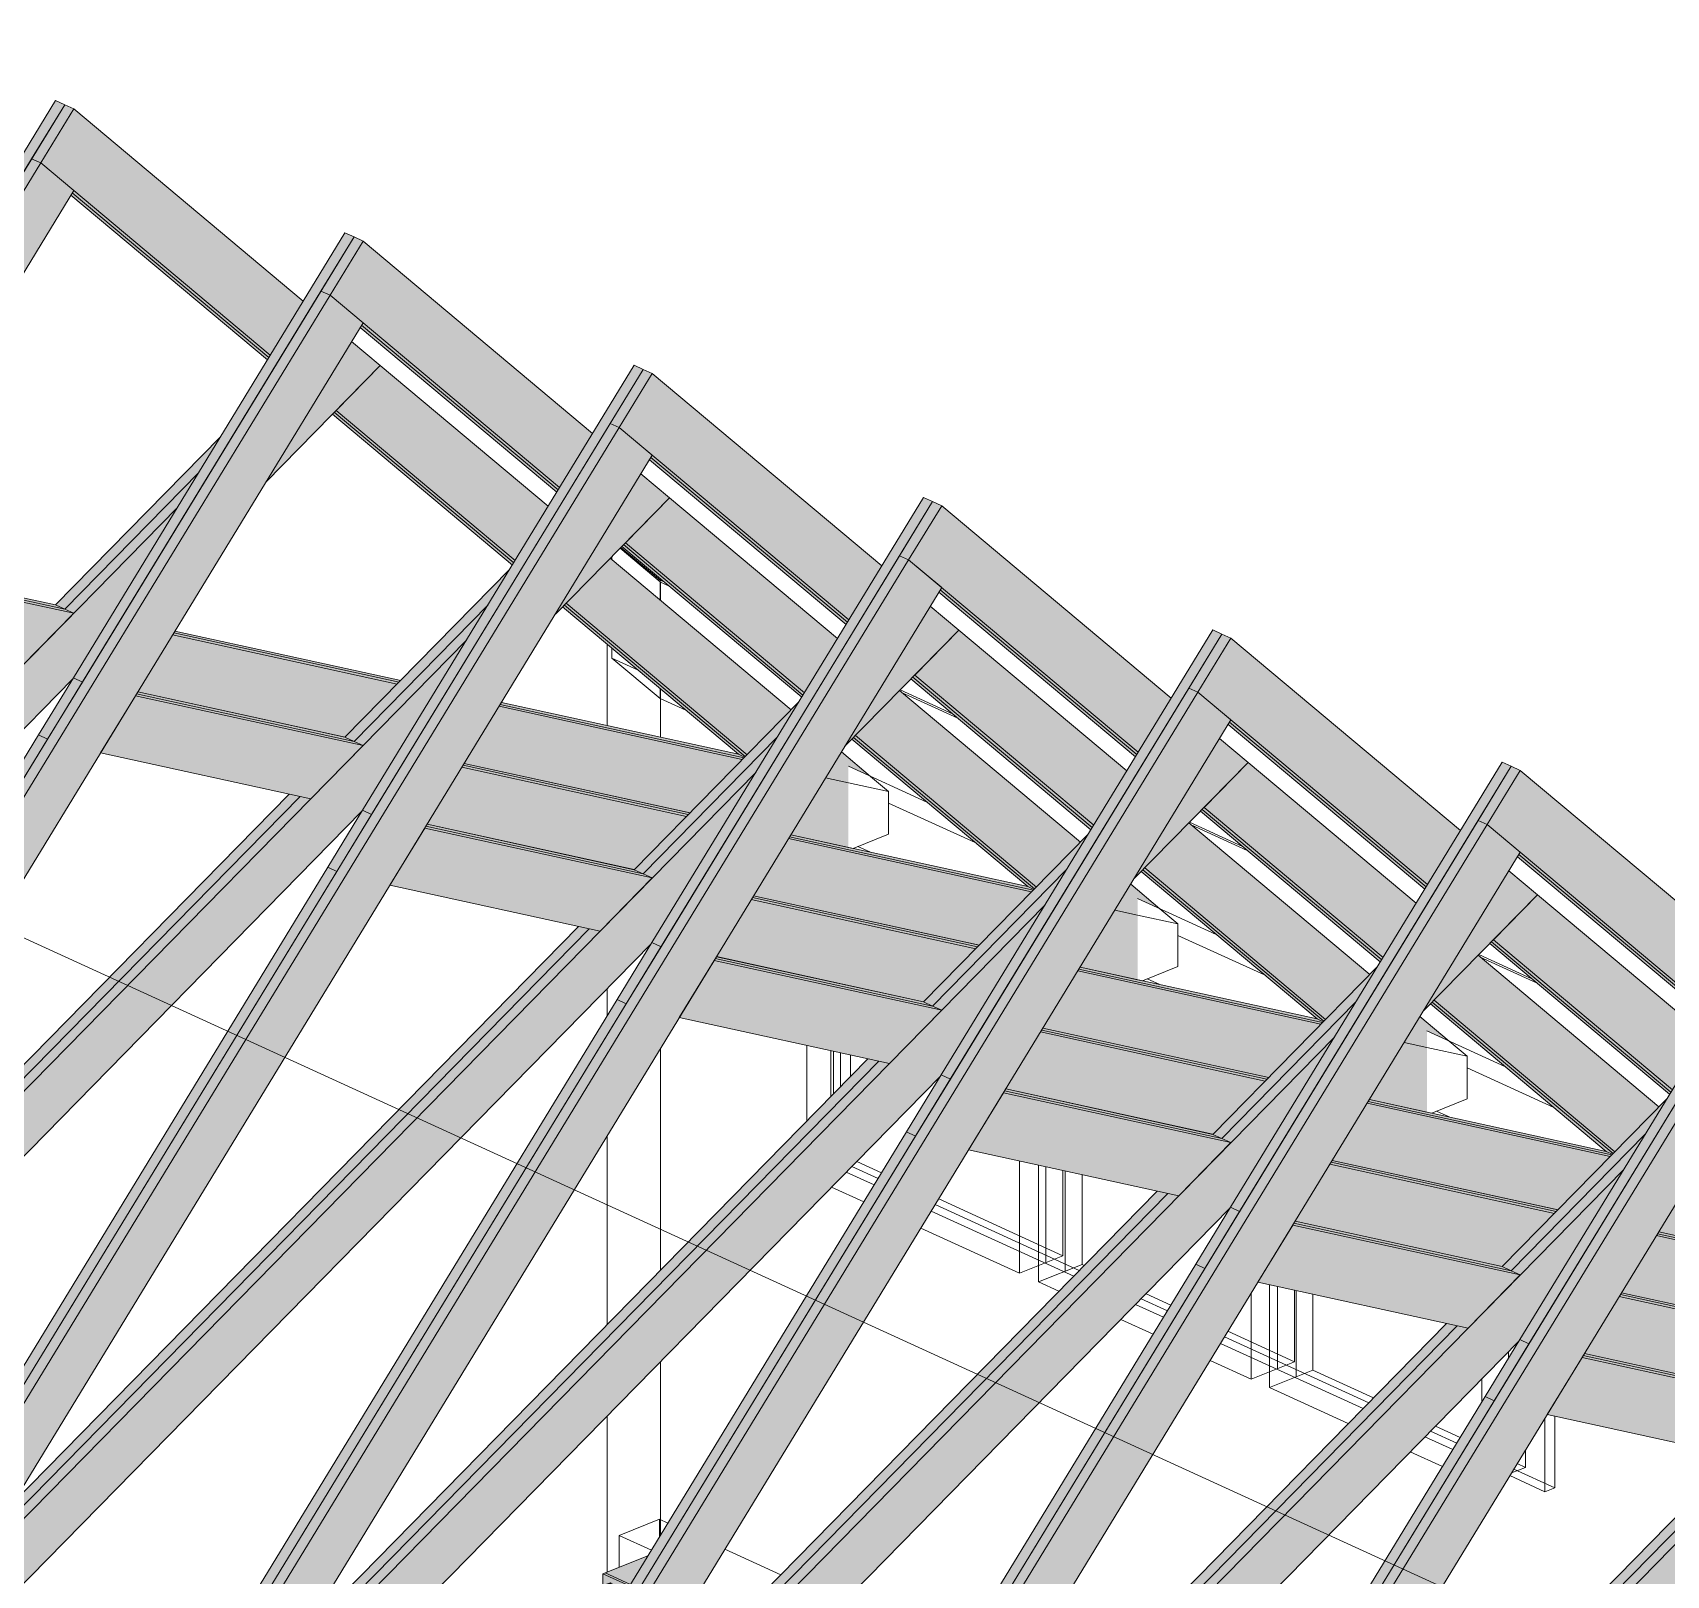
# Model space of a CAD drawing. Header units: inches. Extents: x -8719 to -3484, y -2874 to 4085.
# Drawn here: x -4150.6 to -3965.5, y 3571 to 3745.8 of the extents above; entities that cross this region are included whole.
import ezdxf

# ---------------------------------------------------------------- set-up
doc = ezdxf.new("R2010")
doc.units = ezdxf.units.IN
doc.header["$MEASUREMENT"] = 0
for name, color, linetype, lineweight in [('A-GENM', 5, 'Continuous', 9), ('G-ANNO-SYMB', 111, 'Continuous', 9), ('I-WALL', 2, 'Continuous', 13), ('S-BEAM', 12, 'Continuous', 9), ('S-BEAM-3', 193, 'Continuous', 9), ('S-FSTN', 2, 'Continuous', 9)]:
    doc.layers.add(name, color=color, linetype=linetype, lineweight=lineweight)

# ---------------------------------------------------------------- blocks, each defined once
blk = doc.blocks.new('Truss - Truss-2014843-STRUCTURAL - 3D - SOUTHWEST')
at = {"layer": 'S-BEAM-3'}
for points in [[(4528.72, 3687.23), (4559.51, 3737.66), (4558.48, 3738.13), (4527.7, 3687.7), (4528.35, 3687.4)], [(4556.79, 3731.06), (4560.53, 3737.19), (4559.51, 3737.66), (4555.76, 3731.53), (4556.31, 3731.28)], [(4478.69, 3603.14), (4556.79, 3731.06), (4555.76, 3731.53), (4477.66, 3603.61)], [(4483.11, 3601.11), (4560.53, 3727.92), (4556.79, 3731.06), (4478.69, 3603.14), (4483.09, 3601.12)], [(4582.65, 3709.01), (4582.81, 3709.27), (4560.53, 3727.92), (4560.38, 3727.66), (4579.79, 3711.4)], [(4559.51, 3680.5), (4574.7, 3695.98), (4577.14, 3699.98), (4558.48, 3680.97), (4558.92, 3680.77)], [(4524.78, 3680.77), (4528.72, 3687.23), (4527.7, 3687.7), (4523.75, 3681.24)], [(4560.53, 3680.03), (4559.51, 3680.5), (4534.87, 3685.89), (4534.74, 3685.67), (4560.49, 3680.04)], [(4477.66, 3603.61), (4524.78, 3680.77), (4523.75, 3681.24), (4476.64, 3604.07)], [(4485.6, 3605.18), (4553.39, 3674.27), (4552.17, 3674.54), (4488.04, 3609.19), (4487.61, 3608.48)]]:
    blk.add_hatch(color=256, dxfattribs=at).paths.add_polyline_path(points, flags=0)
h = blk.add_hatch(color=256, dxfattribs=at)
h.paths.add_polyline_path([(4648.33, 3660.83), (4648.33, 3662.7), (4650.85, 3661.54), (4647.54, 3664.32), (4645.75, 3661.39), (4647.41, 3661.03)], flags=0)
h.paths.add_polyline_path([(4636.85, 3664), (4641.84, 3669.09), (4621.34, 3686.26), (4616.35, 3681.17), (4636.6, 3664.21)], flags=0)
h.paths.add_polyline_path([(4610.56, 3686.02), (4614.31, 3692.15), (4595.26, 3708.1), (4590.27, 3703.01), (4604.23, 3691.32)], flags=0)
h.paths.add_polyline_path([(4582.81, 3709.27), (4586.55, 3715.4), (4560.53, 3737.19), (4556.79, 3731.06), (4580.25, 3711.4)], flags=0)
h = blk.add_hatch(color=256, dxfattribs=at)
h.paths.add_polyline_path([(4636.57, 3663.72), (4636.64, 3663.79), (4616.14, 3680.96), (4615.93, 3680.75), (4635.87, 3664.05), (4636.52, 3663.74)], flags=0)
h.paths.add_polyline_path([(4610.25, 3685.5), (4610.4, 3685.76), (4590.06, 3702.8), (4589.85, 3702.58), (4603.3, 3691.32)], flags=0)
h.paths.add_polyline_path([(4582.49, 3708.75), (4582.65, 3709.01), (4560.38, 3727.66), (4560.22, 3727.41), (4579.32, 3711.4)], flags=0)
h = blk.add_hatch(color=256, dxfattribs=at)
h.paths.add_polyline_path([(4488.06, 3598.85), (4560.53, 3672.78), (4572.25, 3691.98), (4483.11, 3601.11)], flags=0)
h.paths.add_polyline_path([(4582.33, 3694.91), (4595.26, 3708.1), (4592.03, 3710.81), (4583.56, 3696.94)], flags=0)
h = blk.add_hatch(color=256, dxfattribs=at)
h.paths.add_polyline_path([(4636.64, 3663.79), (4636.85, 3664), (4616.35, 3681.17), (4616.14, 3680.96), (4636.13, 3664.21)], flags=0)
h.paths.add_polyline_path([(4610.4, 3685.76), (4610.56, 3686.02), (4590.27, 3703.01), (4590.06, 3702.8), (4603.76, 3691.32)], flags=0)
h = blk.add_hatch(color=256, dxfattribs=at)
h.paths.add_polyline_path([(4483.15, 3601.18), (4554.61, 3674), (4553.39, 3674.27), (4485.6, 3605.18), (4483.44, 3601.65)], flags=0)
h.paths.add_polyline_path([(4560.53, 3680.03), (4572.25, 3691.98), (4574.7, 3695.98), (4559.51, 3680.5), (4560.49, 3680.05)], flags=0)
h = blk.add_hatch(color=256, dxfattribs=at)
h.paths.add_polyline_path([(4648.33, 3653.5), (4648.33, 3660.83), (4645.75, 3661.39), (4641.81, 3654.93), (4648.29, 3653.51)], flags=0)
h.paths.add_polyline_path([(4630.39, 3657.43), (4636.31, 3663.46), (4608.75, 3669.49), (4604.8, 3663.02), (4629.07, 3657.72)], flags=0)
h.paths.add_polyline_path([(4591.28, 3665.98), (4597.2, 3672.01), (4571.74, 3677.58), (4567.8, 3671.12), (4591.28, 3665.98)], flags=0)
h.paths.add_polyline_path([(4554.61, 3674), (4560.49, 3680.04), (4534.74, 3685.67), (4530.79, 3679.21), (4553.39, 3674.27)], flags=0)
h = blk.add_hatch(color=256, dxfattribs=at)
h.paths.add_polyline_path([(4636.51, 3663.66), (4636.52, 3663.74), (4635.87, 3664.05), (4609.01, 3669.92), (4608.88, 3669.7), (4636.26, 3663.71)], flags=0)
h.paths.add_polyline_path([(4597.4, 3672.21), (4597.59, 3672.42), (4572.01, 3678.01), (4571.88, 3677.8), (4597.28, 3672.24)], flags=0)
h.paths.add_polyline_path([(4559.51, 3680.5), (4558.48, 3680.97), (4535, 3686.11), (4534.87, 3685.89), (4558.48, 3680.73)], flags=0)
h = blk.add_hatch(color=256, dxfattribs=at)
h.paths.add_polyline_path([(4636.31, 3663.46), (4636.51, 3663.66), (4608.88, 3669.7), (4608.75, 3669.49), (4635.66, 3663.6)], flags=0)
h.paths.add_polyline_path([(4597.2, 3672.01), (4597.4, 3672.21), (4571.88, 3677.8), (4571.74, 3677.58), (4596.16, 3672.24)], flags=0)
at = {"layer": 'S-BEAM'}
for p, q in [((4527.7, 3687.7), (4558.48, 3738.13)), ((4559.51, 3737.66), (4528.72, 3687.23)), ((4555.76, 3731.53), (4559.51, 3737.66)), ((4560.53, 3737.19), (4556.79, 3731.06)), ((4559.51, 3737.66), (4558.48, 3738.13)), ((4559.51, 3737.66), (4560.53, 3737.19)), ((4586.55, 3715.4), (4560.53, 3737.19)), ((4477.66, 3603.61), (4555.76, 3731.53)), ((4556.79, 3731.06), (4478.69, 3603.14)), ((4556.79, 3731.06), (4555.76, 3731.53)), ((4556.79, 3731.06), (4555.76, 3731.53)), ((4560.53, 3727.92), (4556.79, 3731.06)), ((4556.79, 3731.06), (4582.81, 3709.27)), ((4483.11, 3601.11), (4560.53, 3727.92)), ((4582.49, 3708.75), (4560.22, 3727.41)), ((4582.65, 3709.01), (4560.37, 3727.67)), ((4560.37, 3727.67), (4582.65, 3709.01)), ((4595.26, 3708.1), (4592.03, 3710.81)), ((4582.33, 3694.91), (4595.26, 3708.1)), ((4595.26, 3708.1), (4590.27, 3703.01)), ((4614.31, 3692.15), (4595.26, 3708.1)), ((4610.25, 3685.5), (4589.85, 3702.58)), ((4610.4, 3685.76), (4590.06, 3702.8)), ((4590.06, 3702.8), (4610.4, 3685.76)), ((4590.27, 3703.01), (4610.56, 3686.02)), ((4558.48, 3680.97), (4577.14, 3699.98)), ((4559.51, 3680.5), (4574.7, 3695.98)), ((4574.7, 3695.98), (4559.51, 3680.5)), ((4572.25, 3691.98), (4483.15, 3601.18)), ((4523.75, 3681.24), (4527.7, 3687.7)), ((4528.72, 3687.23), (4524.78, 3680.77)), ((4528.72, 3687.23), (4527.7, 3687.7)), ((4527.7, 3687.7), (4528.72, 3687.23)), ((4534.74, 3685.67), (4530.79, 3679.21)), ((4560.53, 3680.03), (4534.74, 3685.67)), ((4559.51, 3680.5), (4534.87, 3685.89)), ((4534.87, 3685.89), (4559.51, 3680.5)), ((4535, 3686.11), (4558.48, 3680.97)), ((4641.84, 3669.09), (4621.34, 3686.26)), ((4476.64, 3604.07), (4523.75, 3681.24)), ((4523.75, 3681.24), (4524.78, 3680.77)), ((4524.78, 3680.77), (4523.75, 3681.24)), ((4616.35, 3681.17), (4636.85, 3664)), ((4524.78, 3680.77), (4477.66, 3603.61)), ((4530.79, 3679.21), (4554.61, 3674)), ((4554.61, 3674), (4560.53, 3680.03)), ((4559.51, 3680.5), (4558.48, 3680.97)), ((4559.51, 3680.5), (4560.53, 3680.03)), ((4635.87, 3664.05), (4615.93, 3680.75)), ((4636.64, 3663.79), (4616.14, 3680.96)), ((4616.14, 3680.96), (4636.64, 3663.79)), ((4597.2, 3672.01), (4571.74, 3677.58)), ((4597.4, 3672.21), (4571.88, 3677.8)), ((4571.88, 3677.8), (4597.4, 3672.21)), ((4572.01, 3678.01), (4597.59, 3672.42)), ((4485.6, 3605.18), (4553.39, 3674.27)), ((4553.39, 3674.27), (4485.6, 3605.18)), ((4488.04, 3609.19), (4552.17, 3674.54)), ((4488.06, 3598.85), (4560.41, 3672.58)), ((4567.8, 3671.12), (4591.28, 3665.98)), ((4636.31, 3663.46), (4608.75, 3669.49)), ((4636.51, 3663.66), (4608.88, 3669.7)), ((4608.88, 3669.7), (4636.51, 3663.66)), ((4609.01, 3669.92), (4635.87, 3664.05)), ((4604.8, 3663.02), (4630.39, 3657.43)), ((4636.57, 3663.72), (4635.87, 3664.05)), ((4650.85, 3661.54), (4647.54, 3664.32)), ((4645.75, 3661.39), (4648.33, 3660.83)), ((4648.33, 3660.83), (4645.75, 3661.39)), ((4648.33, 3660.83), (4652.89, 3659.83)), ((4652.89, 3659.83), (4648.33, 3660.83)), ((4652.89, 3659.83), (4650.85, 3661.54)), ((4652.89, 3654.99), (4652.89, 3659.83)), ((4641.81, 3654.93), (4648.33, 3653.5)), ((4648.33, 3653.5), (4648.87, 3653.38)), ((4648.87, 3653.38), (4652.89, 3654.99))]:
    blk.add_line(p, q, dxfattribs=at)
blk = doc.blocks.new('Truss - Truss-V594-STRUCTURAL - 3D - SOUTHWEST')
at = {"layer": 'S-BEAM-3'}
for points in [[(4627.1, 3642.25), (4657.88, 3692.68), (4656.86, 3693.14), (4626.1, 3642.71)], [(4655.16, 3686.08), (4658.91, 3692.21), (4657.88, 3692.68), (4654.14, 3686.54), (4654.69, 3686.29)], [(4577.06, 3558.16), (4655.16, 3686.08), (4654.14, 3686.54), (4576.04, 3558.62)], [(4581.49, 3556.13), (4658.91, 3682.94), (4655.16, 3686.08), (4577.06, 3558.16), (4581.47, 3556.14)], [(4681.03, 3664.02), (4681.18, 3664.28), (4658.91, 3682.94), (4658.75, 3682.68), (4678.16, 3666.42)], [(4657.88, 3635.52), (4673.07, 3651), (4675.52, 3655), (4656.86, 3635.99)], [(4623.15, 3635.79), (4627.1, 3642.25), (4626.07, 3642.72), (4622.13, 3636.26), (4622.37, 3636.15)], [(4658.91, 3635.05), (4657.88, 3635.52), (4633.25, 3640.91), (4633.11, 3640.69), (4658.86, 3635.06)], [(4576.04, 3558.62), (4623.15, 3635.79), (4622.13, 3636.26), (4575.01, 3559.09)], [(4583.97, 3560.2), (4651.77, 3629.29), (4650.54, 3629.55), (4586.42, 3564.2), (4584.47, 3561.01)]]:
    blk.add_hatch(color=256, dxfattribs=at).paths.add_polyline_path(points, flags=0)
h = blk.add_hatch(color=256, dxfattribs=at)
h.paths.add_polyline_path([(4746.7, 3615.85), (4746.7, 3617.71), (4749.22, 3616.56), (4745.91, 3619.33), (4744.13, 3616.41), (4745.79, 3616.05)], flags=0)
h.paths.add_polyline_path([(4735.22, 3619.02), (4740.21, 3624.11), (4719.71, 3641.28), (4714.72, 3636.19), (4734.97, 3619.23)], flags=0)
h.paths.add_polyline_path([(4708.94, 3641.04), (4712.68, 3647.17), (4693.64, 3663.12), (4688.65, 3658.03), (4702.6, 3646.34)], flags=0)
h.paths.add_polyline_path([(4681.18, 3664.28), (4684.93, 3670.41), (4658.91, 3692.21), (4655.16, 3686.08), (4678.63, 3666.42)], flags=0)
h = blk.add_hatch(color=256, dxfattribs=at)
h.paths.add_polyline_path([(4734.94, 3618.74), (4735.01, 3618.81), (4714.51, 3635.98), (4714.3, 3635.76), (4734.24, 3619.06), (4734.9, 3618.76)], flags=0)
h.paths.add_polyline_path([(4708.62, 3640.52), (4708.78, 3640.78), (4688.43, 3657.81), (4688.23, 3657.6), (4702.47, 3645.67)], flags=0)
h.paths.add_polyline_path([(4680.87, 3663.77), (4681.03, 3664.02), (4658.75, 3682.68), (4658.59, 3682.42), (4677.7, 3666.42)], flags=0)
h = blk.add_hatch(color=256, dxfattribs=at)
h.paths.add_polyline_path([(4586.43, 3553.87), (4658.91, 3627.8), (4670.63, 3646.99), (4581.49, 3556.13), (4584.47, 3554.77)], flags=0)
h.paths.add_polyline_path([(4680.7, 3649.93), (4693.64, 3663.12), (4690.41, 3665.83), (4681.94, 3651.96)], flags=0)
h = blk.add_hatch(color=256, dxfattribs=at)
h.paths.add_polyline_path([(4735.01, 3618.81), (4735.22, 3619.02), (4714.72, 3636.19), (4714.51, 3635.98), (4734.51, 3619.23)], flags=0)
h.paths.add_polyline_path([(4708.78, 3640.78), (4708.94, 3641.04), (4688.65, 3658.03), (4688.45, 3657.81), (4702.14, 3646.34)], flags=0)
h = blk.add_hatch(color=256, dxfattribs=at)
h.paths.add_polyline_path([(4581.53, 3556.2), (4652.99, 3629.02), (4651.77, 3629.29), (4583.97, 3560.2), (4581.81, 3556.66)], flags=0)
h.paths.add_polyline_path([(4658.91, 3635.05), (4670.63, 3646.99), (4673.07, 3651), (4657.88, 3635.52), (4658.86, 3635.07)], flags=0)
h = blk.add_hatch(color=256, dxfattribs=at)
h.paths.add_polyline_path([(4746.7, 3608.52), (4746.7, 3615.85), (4744.13, 3616.41), (4740.18, 3609.95), (4746.66, 3608.53)], flags=0)
h.paths.add_polyline_path([(4728.77, 3612.44), (4734.69, 3618.48), (4707.12, 3624.51), (4703.18, 3618.04), (4726.43, 3612.96)], flags=0)
h.paths.add_polyline_path([(4689.66, 3621), (4695.57, 3627.03), (4670.12, 3632.6), (4666.17, 3626.13), (4689.65, 3621)], flags=0)
h.paths.add_polyline_path([(4652.99, 3629.02), (4658.86, 3635.06), (4633.11, 3640.69), (4629.17, 3634.23), (4651.77, 3629.29)], flags=0)
h = blk.add_hatch(color=256, dxfattribs=at)
h.paths.add_polyline_path([(4734.88, 3618.68), (4734.9, 3618.76), (4734.24, 3619.06), (4707.39, 3624.94), (4707.25, 3624.72), (4734.63, 3618.73)], flags=0)
h.paths.add_polyline_path([(4695.77, 3627.23), (4695.97, 3627.43), (4670.38, 3633.03), (4670.25, 3632.81), (4692.68, 3627.91)], flags=0)
h.paths.add_polyline_path([(4657.88, 3635.52), (4656.86, 3635.99), (4633.38, 3641.12), (4633.25, 3640.91), (4656.86, 3635.74)], flags=0)
h = blk.add_hatch(color=256, dxfattribs=at)
h.paths.add_polyline_path([(4734.69, 3618.48), (4734.88, 3618.68), (4707.25, 3624.72), (4707.12, 3624.51), (4733.38, 3618.76)], flags=0)
h.paths.add_polyline_path([(4695.57, 3627.03), (4695.77, 3627.23), (4670.25, 3632.81), (4670.12, 3632.6), (4692.68, 3627.66)], flags=0)
at = {"layer": 'S-BEAM'}
for p, q in [((4626.07, 3642.72), (4656.86, 3693.14)), ((4657.88, 3692.68), (4627.1, 3642.25)), ((4654.14, 3686.54), (4657.88, 3692.68)), ((4658.91, 3692.21), (4655.16, 3686.08)), ((4657.88, 3692.68), (4656.86, 3693.14)), ((4657.88, 3692.68), (4658.91, 3692.21)), ((4684.93, 3670.41), (4658.91, 3692.21)), ((4576.04, 3558.62), (4654.14, 3686.54)), ((4655.16, 3686.08), (4577.06, 3558.16)), ((4655.16, 3686.08), (4654.14, 3686.54)), ((4655.16, 3686.08), (4654.14, 3686.54)), ((4658.91, 3682.94), (4655.16, 3686.08)), ((4655.16, 3686.08), (4681.18, 3664.28)), ((4581.49, 3556.13), (4658.91, 3682.94)), ((4680.87, 3663.77), (4658.59, 3682.42)), ((4681.03, 3664.02), (4658.74, 3682.69)), ((4658.74, 3682.69), (4681.03, 3664.02)), ((4693.64, 3663.12), (4690.41, 3665.83)), ((4680.7, 3649.93), (4693.64, 3663.12)), ((4693.64, 3663.12), (4688.65, 3658.03)), ((4712.68, 3647.17), (4693.64, 3663.12)), ((4708.62, 3640.52), (4688.23, 3657.6)), ((4708.78, 3640.78), (4688.45, 3657.81)), ((4688.45, 3657.81), (4708.78, 3640.78)), ((4688.65, 3658.03), (4708.94, 3641.04)), ((4656.86, 3635.99), (4675.52, 3655)), ((4657.88, 3635.52), (4673.07, 3651)), ((4673.07, 3651), (4657.88, 3635.52)), ((4670.63, 3646.99), (4581.53, 3556.2)), ((4622.13, 3636.26), (4626.07, 3642.72)), ((4627.1, 3642.25), (4623.15, 3635.79)), ((4627.1, 3642.25), (4626.07, 3642.72)), ((4626.07, 3642.72), (4627.1, 3642.25)), ((4633.11, 3640.69), (4629.17, 3634.23)), ((4658.91, 3635.05), (4633.11, 3640.69)), ((4657.88, 3635.52), (4633.25, 3640.91)), ((4633.25, 3640.91), (4657.88, 3635.52)), ((4633.38, 3641.12), (4656.86, 3635.99)), ((4740.21, 3624.11), (4719.71, 3641.28)), ((4575.01, 3559.09), (4622.13, 3636.26)), ((4623.15, 3635.79), (4576.04, 3558.62)), ((4622.13, 3636.26), (4623.15, 3635.79)), ((4623.15, 3635.79), (4622.13, 3636.26)), ((4652.99, 3629.02), (4658.91, 3635.05)), ((4657.88, 3635.52), (4656.86, 3635.99)), ((4657.88, 3635.52), (4658.91, 3635.05)), ((4734.24, 3619.06), (4714.3, 3635.76)), ((4735.01, 3618.81), (4714.51, 3635.98)), ((4714.51, 3635.98), (4735.01, 3618.81)), ((4714.72, 3636.19), (4735.22, 3619.02)), ((4629.17, 3634.23), (4652.99, 3629.02)), ((4670.38, 3633.03), (4695.97, 3627.43)), ((4695.57, 3627.03), (4670.12, 3632.6)), ((4695.77, 3627.23), (4670.25, 3632.81)), ((4670.25, 3632.81), (4695.77, 3627.23)), ((4583.97, 3560.2), (4651.77, 3629.29)), ((4651.77, 3629.29), (4583.97, 3560.2)), ((4586.42, 3564.2), (4650.54, 3629.55)), ((4586.43, 3553.87), (4658.79, 3627.6)), ((4666.17, 3626.13), (4689.65, 3621)), ((4734.69, 3618.48), (4707.12, 3624.51)), ((4734.88, 3618.68), (4707.25, 3624.72)), ((4707.25, 3624.72), (4734.88, 3618.68)), ((4707.39, 3624.94), (4734.24, 3619.06)), ((4734.94, 3618.74), (4734.24, 3619.06)), ((4703.18, 3618.04), (4728.77, 3612.44)), ((4740.18, 3609.95), (4746.7, 3608.52))]:
    blk.add_line(p, q, dxfattribs=at)
blk = doc.blocks.new('Truss - Truss-V595-STRUCTURAL - 3D - SOUTHWEST')
at = {"layer": 'S-BEAM-3'}
for points in [[(4659.89, 3627.26), (4690.67, 3677.68), (4689.63, 3678.11), (4658.9, 3627.71)], [(4687.96, 3671.08), (4691.7, 3677.21), (4690.67, 3677.68), (4686.93, 3671.55), (4687.48, 3671.3)], [(4713.82, 3649.03), (4713.97, 3649.29), (4691.7, 3667.95), (4691.54, 3667.69), (4710.95, 3651.43)], [(4690.67, 3620.53), (4705.86, 3636), (4708.31, 3640.01), (4689.65, 3620.99), (4690.08, 3620.79)], [(4655.94, 3620.79), (4659.89, 3627.26), (4658.86, 3627.73), (4654.92, 3621.26)], [(4691.7, 3620.06), (4690.67, 3620.53), (4666.04, 3625.91), (4665.91, 3625.7), (4691.66, 3620.07)], [(4616.76, 3545.21), (4684.56, 3614.29), (4683.34, 3614.56), (4619.21, 3549.21), (4617.81, 3546.92)]]:
    blk.add_hatch(color=256, dxfattribs=at).paths.add_polyline_path(points, flags=0)
h = blk.add_hatch(color=256, dxfattribs=at)
h.paths.add_polyline_path([(4779.49, 3600.85), (4779.49, 3602.72), (4782.01, 3601.57), (4778.7, 3604.34), (4776.92, 3601.42), (4778.58, 3601.05)], flags=0)
h.paths.add_polyline_path([(4768.01, 3604.03), (4773, 3609.11), (4752.51, 3626.28), (4747.51, 3621.2), (4767.76, 3604.24)], flags=0)
h.paths.add_polyline_path([(4741.73, 3626.04), (4745.47, 3632.17), (4726.43, 3648.12), (4721.44, 3643.04), (4734.84, 3631.82)], flags=0)
h.paths.add_polyline_path([(4713.97, 3649.29), (4717.72, 3655.42), (4691.7, 3677.21), (4687.96, 3671.08), (4711.42, 3651.43)], flags=0)
h = blk.add_hatch(color=256, dxfattribs=at)
h.paths.add_polyline_path([(4599.34, 3525.94), (4602.14, 3530.52), (4601.17, 3531.07), (4598.32, 3526.41)], flags=0)
h.paths.add_polyline_path([(4604.38, 3534.19), (4687.96, 3671.08), (4686.93, 3671.55), (4603.36, 3534.66)], flags=0)
h = blk.add_hatch(color=256, dxfattribs=at)
h.paths.add_polyline_path([(4600.33, 3523.6), (4599.34, 3524.16), (4599.34, 3524.02)], flags=0)
h.paths.add_polyline_path([(4599.34, 3524.77), (4600.36, 3524.77), (4600.21, 3524.88), (4600.38, 3524.95), (4599.98, 3525.33), (4599.98, 3526.03), (4602.57, 3530.28), (4602.14, 3530.52), (4599.34, 3525.94), (4599.34, 3525.59)], flags=0)
h.paths.add_polyline_path([(4608.8, 3532.17), (4691.7, 3667.95), (4687.96, 3671.08), (4604.38, 3534.19), (4606.96, 3533.01)], flags=0)
h = blk.add_hatch(color=256, dxfattribs=at)
h.paths.add_polyline_path([(4767.74, 3603.75), (4767.8, 3603.81), (4747.3, 3620.98), (4747.09, 3620.77), (4767.03, 3604.07), (4767.69, 3603.77)], flags=0)
h.paths.add_polyline_path([(4741.41, 3625.53), (4741.57, 3625.78), (4721.23, 3642.82), (4721.02, 3642.61), (4739.35, 3627.26)], flags=0)
h.paths.add_polyline_path([(4713.66, 3648.77), (4713.82, 3649.03), (4691.54, 3667.69), (4691.38, 3667.43), (4710.49, 3651.43)], flags=0)
h = blk.add_hatch(color=256, dxfattribs=at)
h.paths.add_polyline_path([(4611.45, 3530.96), (4691.7, 3612.8), (4703.42, 3632), (4614.32, 3541.2), (4608.8, 3532.17), (4608.93, 3532.11)], flags=0)
h.paths.add_polyline_path([(4713.49, 3634.94), (4726.43, 3648.12), (4723.2, 3650.83), (4713.6, 3635.12)], flags=0)
h = blk.add_hatch(color=256, dxfattribs=at)
h.paths.add_polyline_path([(4767.8, 3603.81), (4768.01, 3604.03), (4747.51, 3621.2), (4747.3, 3620.98), (4767.3, 3604.24)], flags=0)
h.paths.add_polyline_path([(4741.57, 3625.78), (4741.73, 3626.04), (4721.44, 3643.04), (4721.23, 3642.82), (4734.37, 3631.82)], flags=0)
h = blk.add_hatch(color=256, dxfattribs=at)
h.paths.add_polyline_path([(4614.32, 3541.2), (4685.78, 3614.02), (4684.56, 3614.29), (4616.76, 3545.21), (4614.6, 3541.67)], flags=0)
h.paths.add_polyline_path([(4691.7, 3620.06), (4703.42, 3632), (4705.86, 3636), (4690.67, 3620.53), (4691.66, 3620.08)], flags=0)
h = blk.add_hatch(color=256, dxfattribs=at)
h.paths.add_polyline_path([(4779.49, 3593.53), (4779.49, 3598.37), (4780.04, 3598.12), (4780.04, 3600.39), (4778.47, 3601.08), (4776.92, 3601.42), (4772.97, 3594.95), (4779.45, 3593.54)], flags=0)
h.paths.add_polyline_path([(4761.56, 3597.45), (4767.48, 3603.48), (4739.91, 3609.51), (4735.97, 3603.05), (4760.24, 3597.74)], flags=0)
h.paths.add_polyline_path([(4722.45, 3606), (4728.37, 3612.04), (4702.91, 3617.6), (4698.96, 3611.14), (4722.44, 3606.01)], flags=0)
h.paths.add_polyline_path([(4685.78, 3614.02), (4691.66, 3620.07), (4665.91, 3625.7), (4661.96, 3619.23), (4684.56, 3614.29)], flags=0)
h = blk.add_hatch(color=256, dxfattribs=at)
h.paths.add_polyline_path([(4767.67, 3603.68), (4767.69, 3603.77), (4767.03, 3604.07), (4740.18, 3609.94), (4740.05, 3609.73), (4767.43, 3603.74)], flags=0)
h.paths.add_polyline_path([(4728.56, 3612.24), (4728.76, 3612.44), (4703.17, 3618.04), (4703.04, 3617.82), (4728.44, 3612.26)], flags=0)
h.paths.add_polyline_path([(4690.67, 3620.53), (4689.65, 3620.99), (4666.17, 3626.13), (4666.04, 3625.91), (4689.65, 3620.75)], flags=0)
h = blk.add_hatch(color=256, dxfattribs=at)
h.paths.add_polyline_path([(4598.32, 3526.41), (4601.17, 3531.07), (4600.19, 3531.63), (4597.29, 3526.88)], flags=0)
h.paths.add_polyline_path([(4603.35, 3534.66), (4655.94, 3620.79), (4654.92, 3621.26), (4602.33, 3535.12)], flags=0)
h = blk.add_hatch(color=256, dxfattribs=at)
h.paths.add_polyline_path([(4767.48, 3603.48), (4767.67, 3603.68), (4740.05, 3609.73), (4739.91, 3609.51), (4766.17, 3603.77)], flags=0)
h.paths.add_polyline_path([(4728.37, 3612.04), (4728.56, 3612.24), (4703.04, 3617.82), (4702.91, 3617.6), (4727.33, 3612.26)], flags=0)
at = {"layer": 'S-BEAM'}
for p, q in [((4658.86, 3627.73), (4689.65, 3678.15)), ((4690.67, 3677.68), (4659.89, 3627.26)), ((4686.93, 3671.55), (4690.67, 3677.68)), ((4690.67, 3677.68), (4689.65, 3678.15)), ((4690.67, 3677.68), (4691.7, 3677.21)), ((4691.7, 3677.21), (4687.96, 3671.08)), ((4717.72, 3655.42), (4691.7, 3677.21)), ((4603.35, 3534.66), (4686.93, 3671.55)), ((4687.96, 3671.08), (4604.38, 3534.19)), ((4687.96, 3671.08), (4686.93, 3671.55)), ((4687.96, 3671.08), (4686.93, 3671.55)), ((4691.7, 3667.95), (4687.96, 3671.08)), ((4687.96, 3671.08), (4713.97, 3649.29)), ((4608.8, 3532.17), (4691.7, 3667.95)), ((4713.66, 3648.77), (4691.38, 3667.43)), ((4713.82, 3649.03), (4691.54, 3667.69)), ((4691.54, 3667.69), (4713.82, 3649.03)), ((4726.43, 3648.12), (4723.2, 3650.83)), ((4713.49, 3634.94), (4726.43, 3648.12)), ((4726.43, 3648.12), (4721.44, 3643.04)), ((4745.47, 3632.17), (4726.43, 3648.12)), ((4741.41, 3625.53), (4721.02, 3642.61)), ((4741.57, 3625.78), (4721.23, 3642.82)), ((4721.23, 3642.82), (4741.57, 3625.78)), ((4721.44, 3643.04), (4741.73, 3626.04)), ((4689.65, 3620.99), (4708.31, 3640.01)), ((4690.67, 3620.53), (4705.86, 3636)), ((4705.86, 3636), (4690.67, 3620.53)), ((4703.42, 3632), (4614.32, 3541.2)), ((4654.92, 3621.26), (4658.86, 3627.73)), ((4659.89, 3627.26), (4658.86, 3627.73)), ((4658.86, 3627.73), (4659.89, 3627.26)), ((4659.89, 3627.26), (4655.94, 3620.79)), ((4665.91, 3625.7), (4661.96, 3619.23)), ((4691.7, 3620.06), (4665.91, 3625.7)), ((4690.67, 3620.53), (4666.04, 3625.91)), ((4666.04, 3625.91), (4690.67, 3620.53)), ((4666.17, 3626.13), (4689.65, 3620.99)), ((4602.33, 3535.13), (4654.92, 3621.26)), ((4655.94, 3620.79), (4603.35, 3534.66)), ((4654.92, 3621.26), (4655.94, 3620.79)), ((4655.94, 3620.79), (4654.92, 3621.26)), ((4685.78, 3614.02), (4691.7, 3620.06)), ((4690.67, 3620.53), (4689.65, 3620.99)), ((4690.67, 3620.53), (4691.7, 3620.06)), ((4661.96, 3619.23), (4685.78, 3614.02)), ((4728.37, 3612.04), (4702.91, 3617.6)), ((4728.56, 3612.24), (4703.04, 3617.82)), ((4703.04, 3617.82), (4728.56, 3612.24)), ((4703.17, 3618.04), (4728.76, 3612.44)), ((4619.21, 3549.21), (4683.34, 3614.56)), ((4611.45, 3530.96), (4691.58, 3612.61)), ((4616.76, 3545.21), (4684.56, 3614.29)), ((4684.56, 3614.29), (4616.76, 3545.21)), ((4698.96, 3611.14), (4722.45, 3606)), ((4767.48, 3603.48), (4739.91, 3609.51)), ((4767.67, 3603.68), (4740.05, 3609.73)), ((4740.05, 3609.73), (4767.67, 3603.68)), ((4740.18, 3609.94), (4767.03, 3604.07)), ((4735.97, 3603.05), (4761.56, 3597.45))]:
    blk.add_line(p, q, dxfattribs=at)
blk = doc.blocks.new('Truss - Truss-V596-STRUCTURAL - 3D - SOUTHWEST')
at = {"layer": 'S-BEAM-3'}
for points in [[(4692.68, 3612.26), (4723.47, 3662.69), (4722.42, 3663.12), (4691.69, 3612.72), (4692.33, 3612.43)], [(4720.75, 3656.09), (4724.49, 3662.22), (4723.47, 3662.69), (4719.72, 3656.56), (4720.27, 3656.31)], [(4746.61, 3634.04), (4746.77, 3634.29), (4724.49, 3652.95), (4724.33, 3652.69), (4745.32, 3635.12)], [(4723.47, 3605.53), (4738.65, 3621.01), (4741.1, 3625.01), (4722.44, 3606), (4722.88, 3605.8)], [(4688.73, 3605.8), (4692.68, 3612.26), (4691.66, 3612.73), (4687.71, 3606.27), (4687.77, 3606.24)], [(4724.49, 3605.06), (4723.47, 3605.53), (4698.83, 3610.92), (4698.7, 3610.7), (4724.45, 3605.07)], [(4649.55, 3530.21), (4717.35, 3599.3), (4716.13, 3599.56), (4652, 3534.22), (4650.6, 3531.92)]]:
    blk.add_hatch(color=256, dxfattribs=at).paths.add_polyline_path(points, flags=0)
h = blk.add_hatch(color=256, dxfattribs=at)
h.paths.add_polyline_path([(4812.28, 3585.86), (4812.28, 3587.73), (4814.8, 3586.57), (4811.5, 3589.35), (4809.71, 3586.42), (4811.37, 3586.06)], flags=0)
h.paths.add_polyline_path([(4800.8, 3589.03), (4805.8, 3594.12), (4785.3, 3611.29), (4780.31, 3606.2), (4800.55, 3589.24)], flags=0)
h.paths.add_polyline_path([(4774.52, 3611.05), (4778.26, 3617.18), (4759.22, 3633.13), (4754.23, 3628.04), (4772.87, 3612.43)], flags=0)
h.paths.add_polyline_path([(4746.77, 3634.29), (4750.51, 3640.43), (4724.49, 3662.22), (4720.75, 3656.09), (4745.78, 3635.12)], flags=0)
h = blk.add_hatch(color=256, dxfattribs=at)
h.paths.add_polyline_path([(4632.13, 3510.95), (4633.29, 3512.84), (4632.32, 3513.4), (4631.11, 3511.42)], flags=0)
h.paths.add_polyline_path([(4637.17, 3519.2), (4720.75, 3656.09), (4719.72, 3656.56), (4636.15, 3519.66), (4637.06, 3519.25)], flags=0)
h = blk.add_hatch(color=256, dxfattribs=at)
h.paths.add_polyline_path([(4632.13, 3506.11), (4632.77, 3506.36), (4632.31, 3506.58), (4633.44, 3506.63), (4632.26, 3507.04), (4632.98, 3507.32), (4632.13, 3507.62), (4632.13, 3506.58)], flags=0)
h.paths.add_polyline_path([(4632.48, 3510.32), (4632.77, 3510.34), (4632.77, 3511.04), (4633.73, 3512.6), (4633.29, 3512.84), (4632.13, 3510.95), (4632.13, 3510.32)], flags=0)
h.paths.add_polyline_path([(4641.59, 3517.17), (4724.49, 3652.95), (4720.75, 3656.09), (4637.17, 3519.2), (4638.92, 3518.4)], flags=0)
h = blk.add_hatch(color=256, dxfattribs=at)
h.paths.add_polyline_path([(4800.53, 3588.75), (4800.59, 3588.82), (4780.1, 3605.99), (4779.89, 3605.77), (4799.82, 3589.07), (4800.48, 3588.77)], flags=0)
h.paths.add_polyline_path([(4774.2, 3610.53), (4774.36, 3610.79), (4754.02, 3627.83), (4753.81, 3627.61), (4772.14, 3612.26)], flags=0)
h.paths.add_polyline_path([(4746.45, 3633.78), (4746.61, 3634.04), (4724.33, 3652.69), (4724.18, 3652.44), (4744.85, 3635.12)], flags=0)
h = blk.add_hatch(color=256, dxfattribs=at)
h.paths.add_polyline_path([(4644.24, 3515.96), (4724.49, 3597.81), (4736.21, 3617), (4647.11, 3526.21), (4641.59, 3517.17), (4641.72, 3517.11)], flags=0)
h.paths.add_polyline_path([(4746.28, 3619.94), (4759.22, 3633.13), (4755.99, 3635.84), (4747.52, 3621.97)], flags=0)
h = blk.add_hatch(color=256, dxfattribs=at)
h.paths.add_polyline_path([(4647.11, 3526.21), (4718.57, 3599.03), (4717.35, 3599.3), (4649.55, 3530.21), (4647.4, 3526.68)], flags=0)
h.paths.add_polyline_path([(4724.49, 3605.06), (4736.21, 3617), (4738.65, 3621.01), (4723.47, 3605.53), (4724.45, 3605.08)], flags=0)
h = blk.add_hatch(color=256, dxfattribs=at)
h.paths.add_polyline_path([(4812.28, 3578.53), (4812.28, 3585.86), (4809.71, 3586.42), (4805.76, 3579.96), (4812.25, 3578.54)], flags=0)
h.paths.add_polyline_path([(4794.35, 3582.46), (4800.27, 3588.49), (4772.71, 3594.52), (4768.76, 3588.05), (4793.03, 3582.74)], flags=0)
h.paths.add_polyline_path([(4755.24, 3591.01), (4761.16, 3597.04), (4735.7, 3602.61), (4731.76, 3596.15), (4755.23, 3591.01)], flags=0)
h.paths.add_polyline_path([(4718.57, 3599.03), (4724.45, 3605.07), (4698.7, 3610.7), (4694.75, 3604.24), (4717.35, 3599.3)], flags=0)
h = blk.add_hatch(color=256, dxfattribs=at)
h.paths.add_polyline_path([(4800.47, 3588.69), (4800.48, 3588.77), (4799.82, 3589.07), (4772.97, 3594.95), (4772.84, 3594.73), (4800.22, 3588.74)], flags=0)
h.paths.add_polyline_path([(4761.36, 3597.24), (4761.55, 3597.45), (4735.97, 3603.04), (4735.83, 3602.83), (4761.24, 3597.27)], flags=0)
h.paths.add_polyline_path([(4723.47, 3605.53), (4722.44, 3606), (4698.96, 3611.14), (4698.83, 3610.92), (4722.44, 3605.76)], flags=0)
h = blk.add_hatch(color=256, dxfattribs=at)
h.paths.add_polyline_path([(4631.11, 3511.42), (4632.32, 3513.4), (4631.34, 3513.95), (4630.09, 3511.88)], flags=0)
h.paths.add_polyline_path([(4636.15, 3519.66), (4688.73, 3605.8), (4687.71, 3606.27), (4635.13, 3520.13)], flags=0)
h = blk.add_hatch(color=256, dxfattribs=at)
h.paths.add_polyline_path([(4800.27, 3588.49), (4800.47, 3588.69), (4772.84, 3594.73), (4772.71, 3594.52), (4798.97, 3588.77)], flags=0)
h.paths.add_polyline_path([(4761.16, 3597.04), (4761.36, 3597.24), (4735.83, 3602.83), (4735.7, 3602.61), (4760.12, 3597.27)], flags=0)
at = {"layer": 'S-BEAM'}
for p, q in [((4691.66, 3612.73), (4722.44, 3663.16)), ((4723.47, 3662.69), (4692.68, 3612.26)), ((4719.72, 3656.56), (4723.47, 3662.69)), ((4723.47, 3662.69), (4722.44, 3663.16)), ((4723.47, 3662.69), (4724.49, 3662.22)), ((4724.49, 3662.22), (4720.75, 3656.09)), ((4750.51, 3640.43), (4724.49, 3662.22)), ((4636.15, 3519.66), (4719.72, 3656.56)), ((4720.75, 3656.09), (4637.17, 3519.2)), ((4720.75, 3656.09), (4719.72, 3656.56)), ((4720.75, 3656.09), (4719.72, 3656.56)), ((4724.49, 3652.95), (4720.75, 3656.09)), ((4720.75, 3656.09), (4746.77, 3634.29)), ((4641.59, 3517.17), (4724.49, 3652.95)), ((4746.45, 3633.78), (4724.18, 3652.44)), ((4746.61, 3634.04), (4724.33, 3652.7)), ((4724.33, 3652.7), (4746.61, 3634.04)), ((4722.44, 3606), (4741.1, 3625.01)), ((4723.47, 3605.53), (4738.65, 3621.01)), ((4738.65, 3621.01), (4723.47, 3605.53)), ((4736.21, 3617), (4647.11, 3526.21)), ((4687.71, 3606.27), (4691.66, 3612.73)), ((4692.68, 3612.26), (4691.66, 3612.73)), ((4691.66, 3612.73), (4692.68, 3612.26)), ((4692.68, 3612.26), (4688.73, 3605.8)), ((4698.7, 3610.7), (4694.75, 3604.24)), ((4724.49, 3605.06), (4698.7, 3610.7)), ((4723.47, 3605.53), (4698.83, 3610.92)), ((4698.83, 3610.92), (4723.47, 3605.53)), ((4698.96, 3611.14), (4722.44, 3606)), ((4635.12, 3520.13), (4687.71, 3606.27)), ((4688.73, 3605.8), (4636.15, 3519.66)), ((4687.71, 3606.27), (4688.73, 3605.8)), ((4688.73, 3605.8), (4687.71, 3606.27)), ((4723.47, 3605.53), (4722.44, 3606)), ((4723.47, 3605.53), (4724.49, 3605.06)), ((4694.75, 3604.24), (4718.57, 3599.03)), ((4718.57, 3599.03), (4724.49, 3605.06)), ((4761.16, 3597.04), (4735.7, 3602.61)), ((4761.36, 3597.24), (4735.83, 3602.83)), ((4735.83, 3602.83), (4761.36, 3597.24)), ((4735.97, 3603.04), (4761.55, 3597.45)), ((4652, 3534.22), (4716.13, 3599.56)), ((4649.55, 3530.21), (4717.35, 3599.3)), ((4717.35, 3599.3), (4649.55, 3530.21)), ((4644.24, 3515.96), (4724.37, 3597.61)), ((4731.76, 3596.15), (4755.24, 3591.01))]:
    blk.add_line(p, q, dxfattribs=at)
blk = doc.blocks.new('Truss - Truss-V597-STRUCTURAL - 3D - SOUTHWEST')
at = {"layer": 'S-BEAM-3'}
for points in [[(4725.47, 3597.27), (4756.26, 3647.69), (4755.21, 3648.12), (4724.48, 3597.72), (4724.72, 3597.62)], [(4669.96, 3504.2), (4753.54, 3641.09), (4752.51, 3641.56), (4668.94, 3504.67)], [(4721.53, 3590.81), (4725.47, 3597.27), (4724.45, 3597.74), (4720.5, 3591.28)], [(4757.28, 3590.07), (4756.26, 3590.54), (4731.62, 3595.93), (4731.49, 3595.71), (4756.06, 3590.34)], [(4668.94, 3504.67), (4721.53, 3590.81), (4720.5, 3591.28), (4667.91, 3505.14)], [(4682.35, 3515.22), (4750.14, 3584.3), (4748.92, 3584.57), (4684.79, 3519.22), (4683.39, 3516.93)]]:
    blk.add_hatch(color=256, dxfattribs=at).paths.add_polyline_path(points, flags=0)
h = blk.add_hatch(color=256, dxfattribs=at)
h.paths.add_polyline_path([(4664.93, 3491.11), (4665.57, 3491.37), (4664.93, 3491.66), (4664.93, 3491.58)], flags=0)
h.paths.add_polyline_path([(4664.93, 3491.99), (4666.31, 3492.54), (4664.93, 3492.54)], flags=0)
h.paths.add_polyline_path([(4664.93, 3493.9), (4665.85, 3493.9), (4664.93, 3494.32)], flags=0)
h.paths.add_polyline_path([(4674.39, 3502.18), (4757.28, 3637.96), (4753.54, 3641.09), (4669.96, 3504.2), (4672.12, 3503.21)], flags=0)
h = blk.add_hatch(color=256, dxfattribs=at)
h.paths.add_polyline_path([(4677.04, 3500.97), (4757.28, 3582.82), (4769, 3602.01), (4679.9, 3511.21), (4674.39, 3502.18), (4674.51, 3502.12)], flags=0)
h.paths.add_polyline_path([(4779.08, 3604.95), (4792.01, 3618.13), (4788.78, 3620.84), (4780.31, 3606.97)], flags=0)
h = blk.add_hatch(color=256, dxfattribs=at)
h.paths.add_polyline_path([(4679.9, 3511.21), (4751.36, 3584.04), (4750.14, 3584.3), (4682.35, 3515.22), (4680.19, 3511.68)], flags=0)
h.paths.add_polyline_path([(4757.28, 3590.07), (4769, 3602.01), (4771.45, 3606.01), (4756.26, 3590.54)], flags=0)
h = blk.add_hatch(color=256, dxfattribs=at)
h.paths.add_polyline_path([(4833.26, 3573.7), (4833.32, 3573.76), (4832.61, 3574.08), (4805.76, 3579.95), (4805.63, 3579.74), (4833.01, 3573.75)], flags=0)
h.paths.add_polyline_path([(4794.15, 3582.25), (4794.34, 3582.45), (4768.76, 3588.05), (4768.63, 3587.83), (4794.03, 3582.28)], flags=0)
h.paths.add_polyline_path([(4756.26, 3590.54), (4755.23, 3591.01), (4731.75, 3596.14), (4731.62, 3595.93), (4755.23, 3590.76)], flags=0)
h = blk.add_hatch(color=256, dxfattribs=at)
h.paths.add_polyline_path([(4845.04, 3563.55), (4845.04, 3564.06), (4845.62, 3565.09), (4845.62, 3570.4), (4844.05, 3571.09), (4842.5, 3571.43), (4838.56, 3564.97), (4844.6, 3563.64)], flags=0)
h.paths.add_polyline_path([(4827.14, 3567.46), (4833.06, 3573.49), (4805.5, 3579.52), (4801.55, 3573.06), (4821.84, 3568.62)], flags=0)
h.paths.add_polyline_path([(4788.03, 3576.02), (4793.95, 3582.05), (4768.49, 3587.62), (4764.55, 3581.15), (4788.02, 3576.02)], flags=0)
h.paths.add_polyline_path([(4751.36, 3584.04), (4757.28, 3590.07), (4731.49, 3595.71), (4727.54, 3589.25), (4750.14, 3584.3)], flags=0)
at = {"layer": 'S-BEAM'}
for p, q in [((4724.45, 3597.74), (4755.23, 3648.16)), ((4756.26, 3647.69), (4725.47, 3597.27)), ((4668.94, 3504.67), (4752.51, 3641.56)), ((4753.54, 3641.09), (4669.96, 3504.2)), ((4674.39, 3502.18), (4757.28, 3637.96)), ((4769, 3602.01), (4679.9, 3511.21)), ((4720.5, 3591.28), (4724.45, 3597.74)), ((4725.47, 3597.27), (4724.45, 3597.74)), ((4724.45, 3597.74), (4725.47, 3597.27)), ((4725.47, 3597.27), (4721.53, 3590.81)), ((4756.26, 3590.54), (4731.62, 3595.93)), ((4731.62, 3595.93), (4756.26, 3590.54)), ((4731.75, 3596.14), (4755.23, 3591.01)), ((4731.49, 3595.71), (4727.54, 3589.25)), ((4757.28, 3590.07), (4731.49, 3595.71)), ((4667.91, 3505.14), (4720.5, 3591.28)), ((4721.53, 3590.81), (4668.94, 3504.67)), ((4720.5, 3591.28), (4721.53, 3590.81)), ((4721.53, 3590.81), (4720.5, 3591.28)), ((4727.54, 3589.25), (4751.36, 3584.04)), ((4682.35, 3515.22), (4750.14, 3584.3)), ((4750.14, 3584.3), (4682.35, 3515.22)), ((4684.79, 3519.22), (4748.92, 3584.57))]:
    blk.add_line(p, q, dxfattribs=at)
blk = doc.blocks.new('051200 - Structural Steel Framing - Moment Frame - Bolted - 1-2326737-STRUCTURAL - 3D - SOUTHWEST')
at = {"layer": 'A-GENM'}
for points in [[(4621.06, 3569.05), (4621.38, 3569.15), (4621.38, 3569.64), (4621.06, 3570.03), (4620.74, 3569.94), (4620.78, 3569.39), (4621.02, 3569.09)], [(4621.38, 3569.64), (4621.68, 3569.77), (4621.36, 3570.16), (4621.06, 3570.03)], [(4621.38, 3569.15), (4621.68, 3569.28), (4621.68, 3569.77), (4621.38, 3569.64)], [(4622.7, 3568.49), (4623.01, 3569.09), (4622.95, 3569.17), (4622.63, 3569.07), (4622.63, 3568.58)], [(4623.04, 3569.05), (4623.17, 3569.26), (4622.95, 3569.17), (4623.01, 3569.09)]]:
    blk.add_hatch(color=256, dxfattribs=at).paths.add_polyline_path(points, flags=0)
at = {"layer": 'S-FSTN'}
for points in [[(4623.62, 3570), (4625.59, 3573.22), (4620.78, 3571.3), (4623.31, 3570.14)], [(4623.51, 3569.82), (4623.62, 3570), (4620.78, 3571.3), (4620.51, 3571.19), (4623.31, 3569.91)]]:
    blk.add_hatch(color=256, dxfattribs=at).paths.add_polyline_path(points, flags=0)
h = blk.add_hatch(color=256, dxfattribs=at)
h.paths.add_polyline_path([(4622.47, 3568.12), (4622.7, 3568.49), (4622.63, 3568.58), (4622.63, 3569.07), (4623.19, 3569.29), (4623.51, 3569.82), (4620.51, 3571.19), (4620.51, 3569.02), (4622.39, 3568.16)], flags=0)
h.paths.add_polyline_path([(4621.06, 3569.05), (4620.74, 3569.45), (4620.78, 3569.95), (4621.38, 3570.14), (4621.68, 3569.77), (4621.68, 3569.28), (4621.18, 3569.09)], flags=0)
at = {"layer": 'A-GENM'}
for p, q in [((4620.74, 3569.94), (4621.04, 3570.06)), ((4621.06, 3570.03), (4620.74, 3569.94)), ((4620.74, 3569.94), (4620.74, 3569.45)), ((4621.04, 3570.06), (4621.36, 3570.16)), ((4621.06, 3570.03), (4621.36, 3570.16)), ((4621.38, 3569.64), (4621.06, 3570.03)), ((4621.57, 3570.09), (4621.25, 3569.96)), ((4621.36, 3570.16), (4621.68, 3569.77)), ((4620.74, 3569.45), (4621.06, 3569.05)), ((4621.06, 3569.05), (4621.38, 3569.15)), ((4621.68, 3569.77), (4621.38, 3569.64)), ((4621.38, 3569.15), (4621.38, 3569.64)), ((4621.38, 3569.15), (4621.68, 3569.28)), ((4621.48, 3569.38), (4621.8, 3569.51)), ((4621.68, 3569.77), (4621.68, 3569.28)), ((4622.63, 3569.07), (4622.94, 3569.19)), ((4622.95, 3569.17), (4622.63, 3569.07)), ((4622.63, 3569.07), (4622.63, 3568.58)), ((4622.63, 3568.58), (4622.7, 3568.49)), ((4622.94, 3569.19), (4623.17, 3569.27)), ((4622.95, 3569.17), (4623.17, 3569.26)), ((4623.04, 3569.05), (4622.95, 3569.17))]:
    blk.add_line(p, q, dxfattribs=at)
at = {"layer": 'S-FSTN'}
for p, q in [((4625.59, 3573.22), (4620.78, 3571.3)), ((4620.78, 3571.3), (4620.51, 3571.19)), ((4620.51, 3571.19), (4620.51, 3569.02)), ((4623.51, 3569.82), (4620.51, 3571.19)), ((4620.78, 3571.3), (4623.62, 3570)), ((4620.78, 3571.3), (4623.62, 3570))]:
    blk.add_line(p, q, dxfattribs=at)

msp = doc.modelspace()

# ---------------------------------------------------------------- linework, layer by layer
at = {"layer": 'G-ANNO-SYMB'}
msp.add_line((-4757.06, 3920.06), (-3894.74, 3525.76), dxfattribs=at)
at = {"layer": 'I-WALL'}
for p, q in [((-4084.05, 3687.4), (-4079.52, 3683.6)), ((-4083.95, 3687.5), (-4079.52, 3683.79)), ((-4085, 3686.12), (-4085, 3686.44)), ((-4079.52, 3683.79), (-4079.1, 3683.6)), ((-4079.52, 3683.79), (-4079.52, 3681.53)), ((-4079.49, 3681.5), (-4079.49, 3683.57)), ((-4079.49, 3683.57), (-4078.55, 3683.14)), ((-4085.51, 3676.5), (-4085.51, 3667.3)), ((-4085, 3674.96), (-4085, 3676.07)), ((-4082.08, 3673.62), (-4085, 3674.96)), ((-4079.52, 3670.37), (-4085, 3674.96)), ((-4079.52, 3671.48), (-4079.52, 3670.37)), ((-4076.6, 3669.04), (-4079.52, 3670.37)), ((-4079.49, 3665.98), (-4079.49, 3671.45)), ((-4052.3, 3671.35), (-4046.31, 3668.61)), ((-4052.14, 3671.06), (-4045.76, 3668.15)), ((-4049.29, 3658.63), (-4058.18, 3662.7)), ((-4043.81, 3654.04), (-4053.62, 3658.53)), ((-4019.51, 3656.35), (-4013.52, 3653.61)), ((-4019.34, 3656.07), (-4012.97, 3653.15)), ((-4055.68, 3652.95), (-4057.1, 3653.6)), ((-4016.5, 3643.64), (-4025.39, 3647.7)), ((-4011.02, 3639.05), (-4020.83, 3643.53)), ((-3986.72, 3641.36), (-3980.73, 3638.62)), ((-3986.55, 3641.07), (-3980.18, 3638.16)), ((-4022.89, 3637.96), (-4024.31, 3638.6)), ((-4085.51, 3637.5), (-4085.51, 3634.41)), ((-4062.88, 3622.51), (-4062.88, 3631.07)), ((-3983.7, 3628.64), (-3992.6, 3632.71)), ((-4079.49, 3605.59), (-4079.49, 3630.72)), ((-4060.17, 3625.27), (-4060.17, 3630.47)), ((-4059.87, 3630.41), (-4059.87, 3625.58)), ((-4059.08, 3630.23), (-4059.08, 3626.38)), ((-4057.95, 3629.99), (-4057.95, 3627.53)), ((-3978.23, 3624.05), (-3988.04, 3628.54)), ((-3990.1, 3622.96), (-3991.52, 3623.61)), ((-4085.51, 3620.85), (-4085.51, 3599.45)), ((-4055.25, 3615.26), (-4058.41, 3616.71)), ((-4057.77, 3617.36), (-4054.8, 3616)), ((-4057.22, 3617.92), (-4054.42, 3616.63)), ((-4038.8, 3617.98), (-4038.8, 3605.27)), ((-4036.62, 3604.27), (-4036.62, 3617.5)), ((-4035.79, 3606.47), (-4035.79, 3617.32)), ((-4033.87, 3607.24), (-4033.87, 3616.9)), ((-4033.61, 3616.84), (-4033.61, 3605.47)), ((-4031.69, 3616.42), (-4031.69, 3606.24)), ((-4056.43, 3613.33), (-4060.09, 3615)), ((-4048.33, 3613.04), (-4032, 3605.57)), ((-4047.94, 3613.67), (-4033.87, 3607.24)), ((-4032.63, 3604.92), (-4048.78, 3612.3)), ((-4038.8, 3605.27), (-4049.96, 3610.37)), ((-4038.8, 3605.27), (-4033.87, 3607.24)), ((-4036.62, 3604.27), (-4031.69, 3606.24)), ((-4031.69, 3606.24), (-4031.45, 3606.13)), ((-4034.31, 3603.21), (-4036.62, 3604.27)), ((-4010.45, 3592.3), (-4010.45, 3603.95)), ((-4009.53, 3594.46), (-4009.53, 3603.75)), ((-4007.61, 3595.23), (-4007.61, 3603.33)), ((-4007.44, 3603.29), (-4007.44, 3593.51)), ((-4022.46, 3600.27), (-4025.62, 3601.71)), ((-4024.98, 3602.36), (-4022.01, 3601)), ((-4024.43, 3602.92), (-4021.63, 3601.64)), ((-4012.54, 3602.96), (-4012.54, 3593.26)), ((-4005.52, 3602.88), (-4005.52, 3594.27)), ((-4023.64, 3598.33), (-4027.3, 3600.01)), ((-4015.54, 3598.04), (-3999.2, 3590.57)), ((-4015.15, 3598.68), (-4007.61, 3595.23)), ((-3999.84, 3589.93), (-4015.99, 3597.31)), ((-3983.35, 3595.62), (-3983.35, 3596.37)), ((-4079.49, 3575.57), (-4079.49, 3595.23)), ((-4012.54, 3593.26), (-4017.17, 3595.38)), ((-4012.54, 3593.26), (-4007.61, 3595.23)), ((-4010.45, 3592.3), (-4005.52, 3594.27)), ((-4005.52, 3594.27), (-3998.65, 3591.14)), ((-4001.52, 3588.22), (-4010.45, 3592.3)), ((-3986.37, 3593.3), (-3986.37, 3590.69)), ((-4085.51, 3589.09), (-4085.51, 3571.38)), ((-3979.22, 3588.84), (-3979.22, 3580.5)), ((-3978.12, 3580.93), (-3978.12, 3589.06)), ((-3989.67, 3585.28), (-3992.83, 3586.72)), ((-3992.19, 3587.37), (-3989.22, 3586.01)), ((-3991.64, 3587.93), (-3988.83, 3586.64)), ((-3990.85, 3583.34), (-3994.5, 3585.01)), ((-3981.44, 3583.26), (-3981.44, 3585.2)), ((-3983, 3582.64), (-3981.44, 3583.26)), ((-3982.75, 3583.05), (-3978.12, 3580.93)), ((-3982.36, 3583.69), (-3981.44, 3583.26)), ((-3979.22, 3580.5), (-3983.2, 3582.32)), ((-3979.22, 3580.5), (-3978.12, 3580.93)), ((-4084.14, 3575.55), (-4079.58, 3577.38)), ((-4079.58, 3577.38), (-4078.65, 3576.95)), ((-4079.58, 3577.38), (-4079.58, 3575.42)), ((-4084.14, 3575.55), (-4080.51, 3573.89)), ((-4084.14, 3571.93), (-4084.14, 3575.55)), ((-4072.17, 3573.99), (-4065.83, 3571.09))]:
    msp.add_line(p, q, dxfattribs=at)

# ---------------------------------------------------------------- block references
at = {"layer": 'S-BEAM'}
for name, p in [('Truss - Truss-2014843-STRUCTURAL - 3D - SOUTHWEST', (-8706.51, 0)), ('Truss - Truss-2014843-STRUCTURAL - 3D - SOUTHWEST', (-8673.72, -14.99)), ('Truss - Truss-2014843-STRUCTURAL - 3D - SOUTHWEST', (-8640.93, -29.99)), ('Truss - Truss-V594-STRUCTURAL - 3D - SOUTHWEST', (-8706.51, 0)), ('Truss - Truss-V595-STRUCTURAL - 3D - SOUTHWEST', (-8706.51, 0)), ('Truss - Truss-V596-STRUCTURAL - 3D - SOUTHWEST', (-8706.51, 0)), ('Truss - Truss-V597-STRUCTURAL - 3D - SOUTHWEST', (-8706.51, 0))]:
    msp.add_blockref(name, p, dxfattribs=at)
at = {"layer": 'S-FSTN'}
msp.add_blockref('051200 - Structural Steel Framing - Moment Frame - Bolted - 1-2326737-STRUCTURAL - 3D - SOUTHWEST', (-8706.51, 0), dxfattribs=at)

doc.saveas('drawing.dxf')
